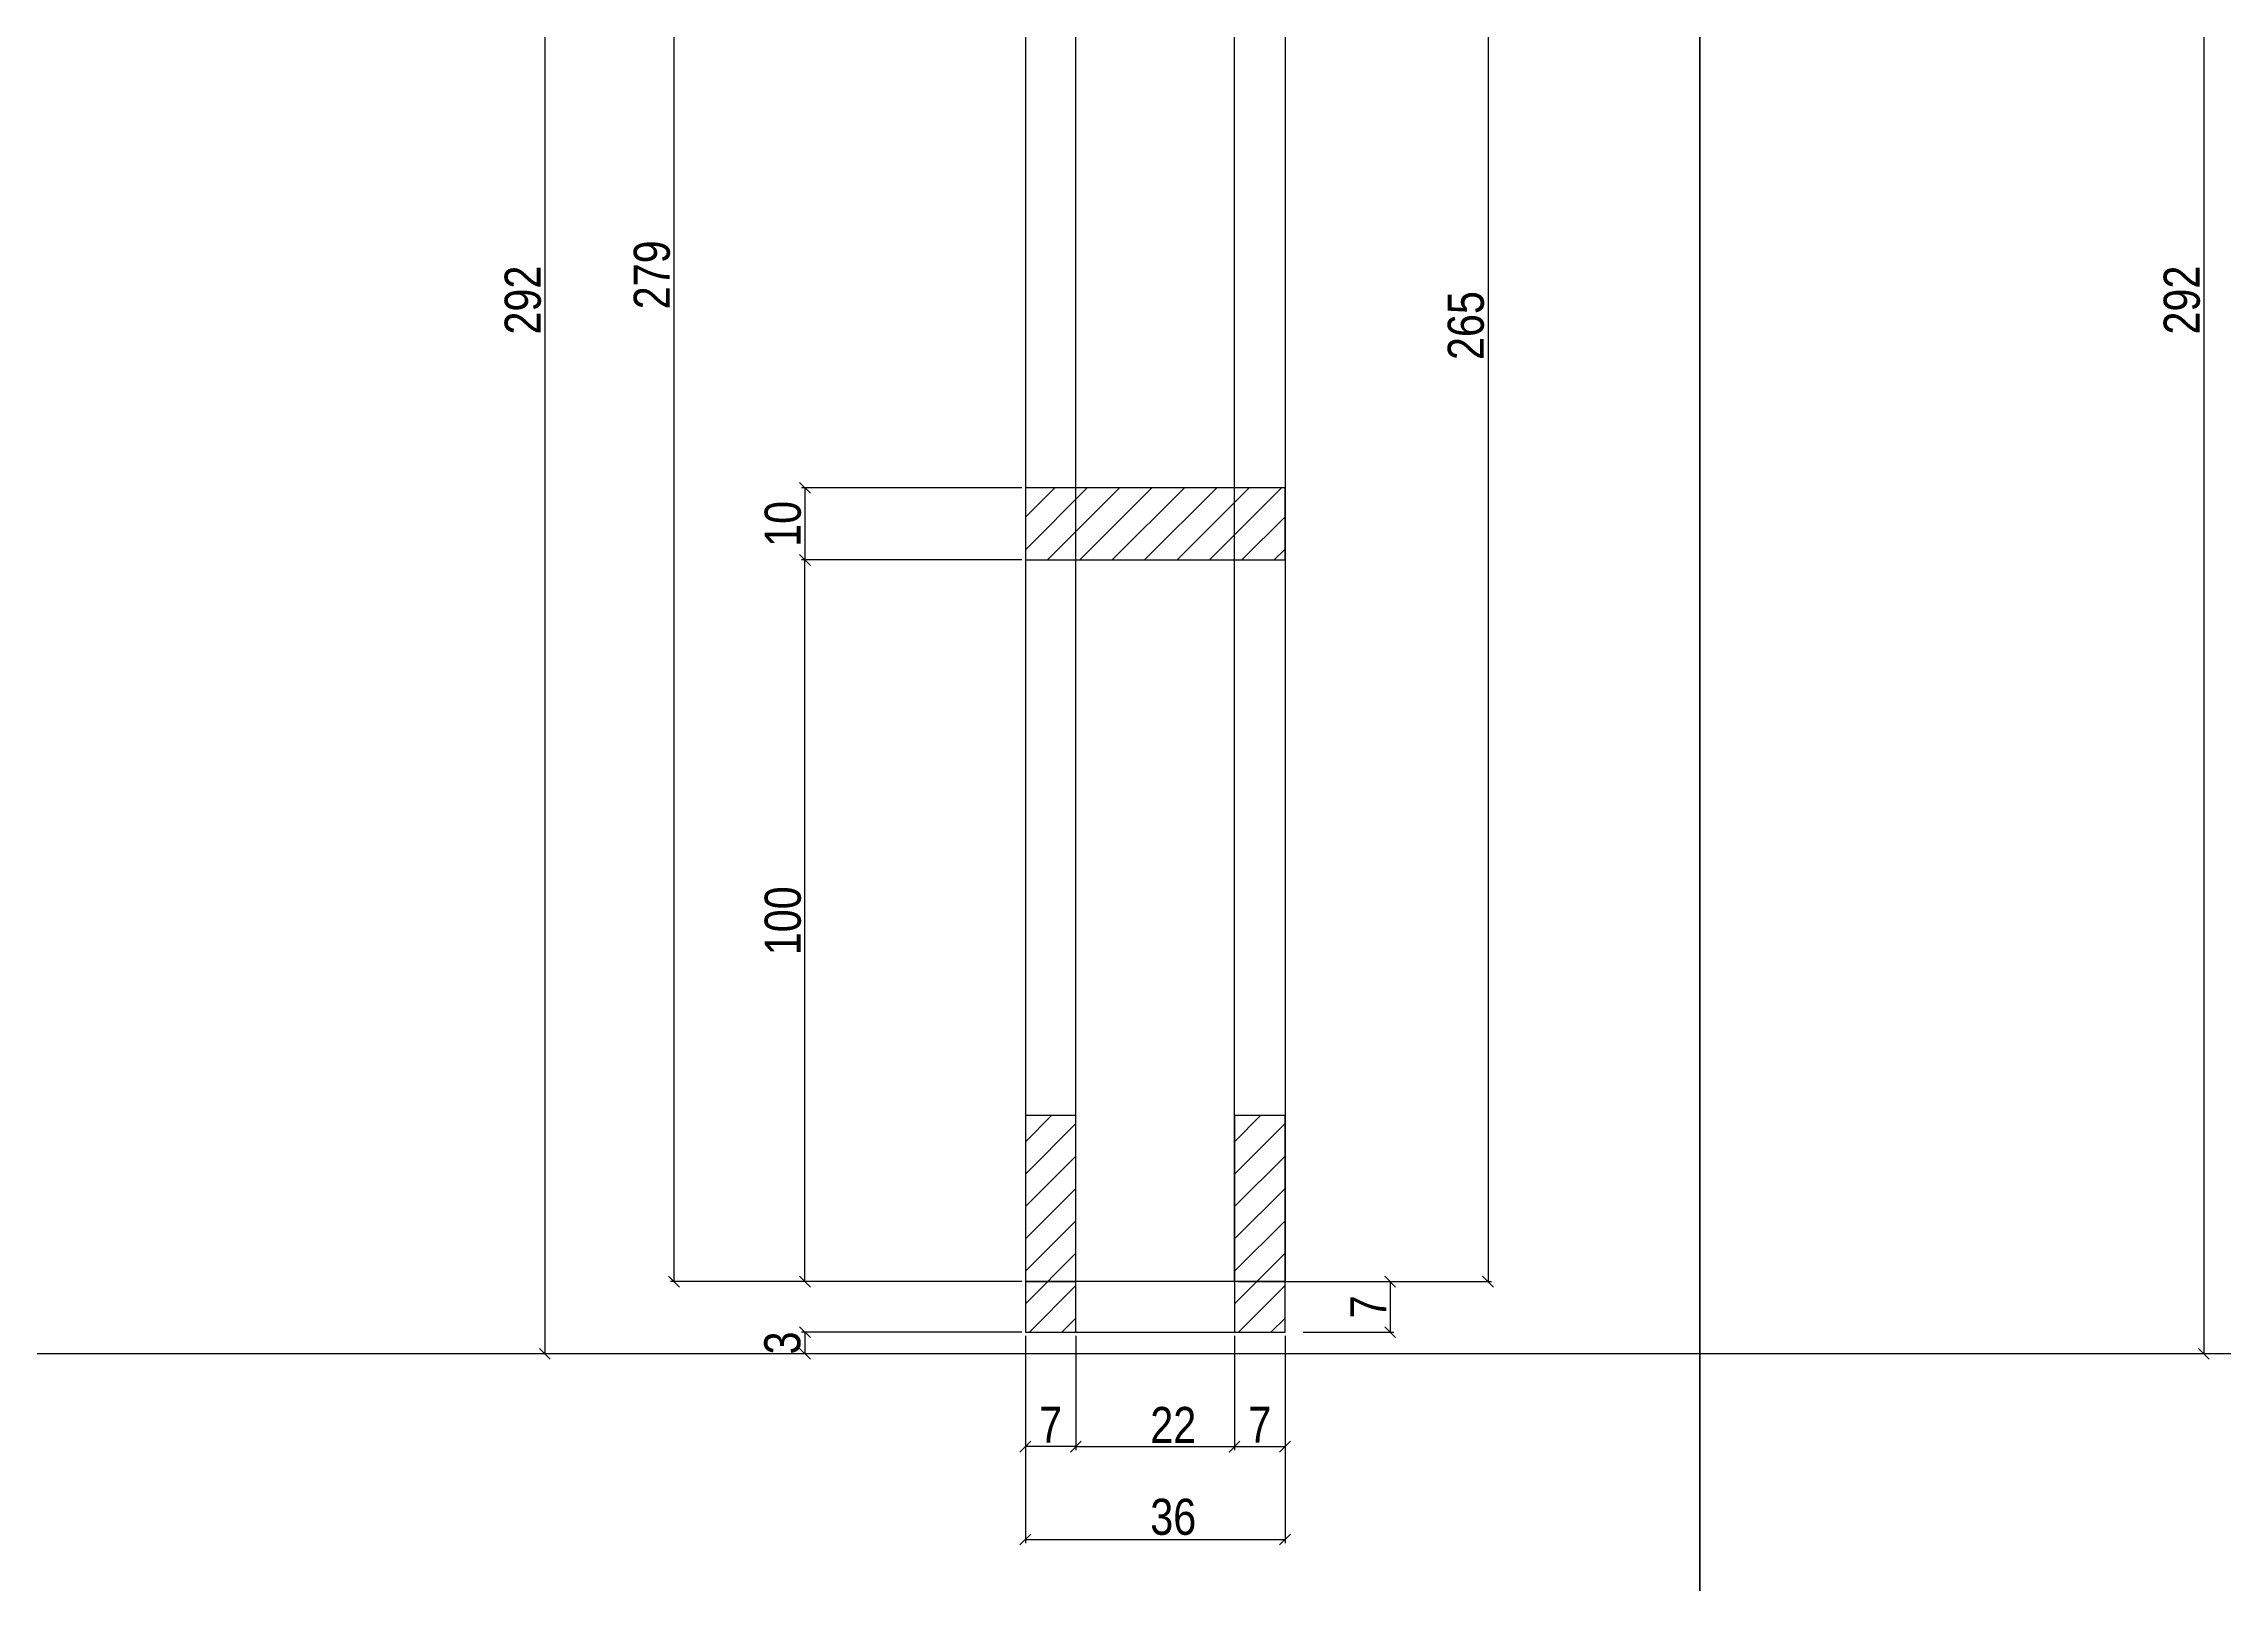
# Model space of a CAD drawing. Extents: x 15230 to 21256, y 3128 to 7338.
# Drawn here: x 17260 to 17865, y 3587 to 4014 of the extents above; entities that cross this region are included whole.
import ezdxf

# ---------------------------------------------------------------- set-up
doc = ezdxf.new("R2010")
doc.units = 0
for name, color, linetype in [('COTA', 241, 'Continuous'), ('TIRAS REESCORAMENTO', 252, 'Continuous'), ('VIGAS', 3, 'Continuous')]:
    doc.layers.add(name, color=color, linetype=linetype)
doc.styles.add('COTA TECNICA 2X', font='techl___.ttf', dxfattribs={"height": 10})
doc.dimstyles.new('SECAO', dxfattribs={"dimscale": 0.333333, "dimtxt": 5, "dimasz": 9, "dimexe": 3, "dimexo": 3, "dimgap": 3, "dimtad": 1, "dimdec": 1, "dimlfac": 0.5, "dimzin": 12, "dimdsep": 46, "dimtxsty": 'COTA TECNICA 2X', "dimblk1": 'OBLIQUE', "dimblk2": 'OBLIQUE', "dimsah": 1, "dimcen": 0.9, "dimclrd": 4, "dimclre": 4, "dimclrt": 240, "dimadec": 1, "dimazin": 3, "dimtfac": 1, "dimtdec": 1, "dimtmove": 0, "dimatfit": 3, "dimfxl": 1, "dimtolj": 1, "dimtzin": 12, "dimarcsym": 0})

# ---------------------------------------------------------------- blocks, each defined once
blk = doc.blocks.new('_Oblique')
at = {"color": 0, "linetype": 'ByBlock', "lineweight": -2}
blk.add_line((-0.5, -0.5), (0.5, 0.5), dxfattribs=at)
blk = doc.blocks.new('*D72')
at = {"layer": 'COTA', "color": 4, "lineweight": -2, "transparency": 16777216}
for p, q in [((17531.46, 4229.21), (17434.03, 4229.21)), ((17435.03, 4229.21), (17435.03, 3671.12)), ((17531.46, 3671.12), (17434.03, 3671.12))]:
    blk.add_line(p, q, dxfattribs=at)
at = {"layer": 'DEFPOINTS', "color": 0, "transparency": 16777216}
for p in [(17532.46, 4229.21), (17435.03, 3671.12), (17532.46, 3671.12)]:
    blk.add_point(p, dxfattribs=at)
at = {"layer": 'COTA', "color": 4, "lineweight": -2, "transparency": 16777216, "xscale": 3, "yscale": 3, "zscale": 3}
for p, rotation in [((17435.03, 4229.21), 90), ((17435.03, 3671.12), 270)]:
    blk.add_blockref('_Oblique', p, dxfattribs=dict(at, rotation=rotation))
at = {"layer": 'COTA', "color": 240, "transparency": 16777216, "insert": (17428.93, 3950.17), "char_height": 10, "attachment_point": 5, "rotation": 90, "style": 'COTA TECNICA 2X'}
blk.add_mtext('\\A1;279', dxfattribs=at)
blk = doc.blocks.new('*D73')
at = {"layer": 'COTA', "color": 4, "lineweight": -2, "transparency": 16777216}
for p, q in [((17532.46, 3656.12), (17532.46, 3598.66)), ((17604.46, 3656.12), (17604.46, 3598.66)), ((17532.46, 3599.66), (17604.46, 3599.66))]:
    blk.add_line(p, q, dxfattribs=at)
at = {"layer": 'DEFPOINTS', "color": 0, "transparency": 16777216}
for p in [(17532.46, 3657.12), (17604.46, 3657.12), (17604.46, 3599.66)]:
    blk.add_point(p, dxfattribs=at)
at = {"layer": 'COTA', "color": 4, "lineweight": -2, "transparency": 16777216, "xscale": 3, "yscale": 3, "zscale": 3, "rotation": 180}
blk.add_blockref('_Oblique', (17532.46, 3599.66), dxfattribs=at)
at = {"layer": 'COTA', "color": 4, "lineweight": -2, "transparency": 16777216, "xscale": 3, "yscale": 3, "zscale": 3}
blk.add_blockref('_Oblique', (17604.46, 3599.66), dxfattribs=at)
at = {"layer": 'COTA', "color": 240, "transparency": 16777216, "insert": (17573.46, 3605.88), "char_height": 10, "attachment_point": 5, "style": 'COTA TECNICA 2X'}
blk.add_mtext('\\A1;36', dxfattribs=at)
blk = doc.blocks.new('*D74')
at = {"layer": 'COTA', "color": 4, "lineweight": -2, "transparency": 16777216}
for p, q in [((17546.46, 3656.12), (17546.46, 3624.38)), ((17590.46, 3656.12), (17590.46, 3624.38)), ((17546.46, 3625.38), (17590.46, 3625.38))]:
    blk.add_line(p, q, dxfattribs=at)
at = {"layer": 'DEFPOINTS', "color": 0, "transparency": 16777216}
for p in [(17546.46, 3657.12), (17590.46, 3657.12), (17590.46, 3625.38)]:
    blk.add_point(p, dxfattribs=at)
at = {"layer": 'COTA', "color": 4, "lineweight": -2, "transparency": 16777216, "xscale": 3, "yscale": 3, "zscale": 3, "rotation": 180}
blk.add_blockref('_Oblique', (17546.46, 3625.38), dxfattribs=at)
at = {"layer": 'COTA', "color": 4, "lineweight": -2, "transparency": 16777216, "xscale": 3, "yscale": 3, "zscale": 3}
blk.add_blockref('_Oblique', (17590.46, 3625.38), dxfattribs=at)
at = {"layer": 'COTA', "color": 240, "transparency": 16777216, "insert": (17573.46, 3631.38), "char_height": 10, "attachment_point": 5, "style": 'COTA TECNICA 2X'}
blk.add_mtext('\\A1;22', dxfattribs=at)
blk = doc.blocks.new('*D75')
at = {"layer": 'COTA', "color": 4, "lineweight": -2, "transparency": 16777216}
blk.add_line((17590.46, 3625.38), (17604.46, 3625.38), dxfattribs=at)
at = {"layer": 'DEFPOINTS', "color": 0, "transparency": 16777216}
for p in [(17590.46, 3625.38), (17604.46, 3625.38), (17604.46, 3625.38)]:
    blk.add_point(p, dxfattribs=at)
at = {"layer": 'COTA', "color": 4, "lineweight": -2, "transparency": 16777216, "xscale": 3, "yscale": 3, "zscale": 3, "rotation": 180}
blk.add_blockref('_Oblique', (17590.46, 3625.38), dxfattribs=at)
at = {"layer": 'COTA', "color": 4, "lineweight": -2, "transparency": 16777216, "xscale": 3, "yscale": 3, "zscale": 3}
blk.add_blockref('_Oblique', (17604.46, 3625.38), dxfattribs=at)
at = {"layer": 'COTA', "color": 240, "transparency": 16777216, "insert": (17597.46, 3631.45), "char_height": 10, "attachment_point": 5, "style": 'COTA TECNICA 2X'}
blk.add_mtext('\\A1;7', dxfattribs=at)
blk = doc.blocks.new('*D76')
at = {"layer": 'COTA', "color": 4, "lineweight": -2, "transparency": 16777216}
blk.add_line((17546.46, 3625.38), (17532.46, 3625.38), dxfattribs=at)
at = {"layer": 'DEFPOINTS', "color": 0, "transparency": 16777216}
for p in [(17532.46, 3625.38), (17532.46, 3625.38), (17546.46, 3625.38)]:
    blk.add_point(p, dxfattribs=at)
at = {"layer": 'COTA', "color": 4, "lineweight": -2, "transparency": 16777216, "xscale": 3, "yscale": 3, "zscale": 3, "rotation": 180}
blk.add_blockref('_Oblique', (17532.46, 3625.38), dxfattribs=at)
at = {"layer": 'COTA', "color": 4, "lineweight": -2, "transparency": 16777216, "xscale": 3, "yscale": 3, "zscale": 3}
blk.add_blockref('_Oblique', (17546.46, 3625.38), dxfattribs=at)
at = {"layer": 'COTA', "color": 240, "transparency": 16777216, "insert": (17539.46, 3631.45), "char_height": 10, "attachment_point": 5, "style": 'COTA TECNICA 2X'}
blk.add_mtext('\\A1;7', dxfattribs=at)
blk = doc.blocks.new('*D77')
at = {"layer": 'COTA', "color": 4, "lineweight": -2, "transparency": 16777216}
for p, q in [((17531.46, 3891.14), (17470.34, 3891.14)), ((17471.34, 3891.14), (17471.34, 3871.14)), ((17531.46, 3871.14), (17470.34, 3871.14))]:
    blk.add_line(p, q, dxfattribs=at)
at = {"layer": 'DEFPOINTS', "color": 0, "transparency": 16777216}
for p in [(17532.46, 3891.14), (17471.34, 3871.14), (17532.46, 3871.14)]:
    blk.add_point(p, dxfattribs=at)
at = {"layer": 'COTA', "color": 4, "lineweight": -2, "transparency": 16777216, "xscale": 3, "yscale": 3, "zscale": 3}
for p, rotation in [((17471.34, 3891.14), 90), ((17471.34, 3871.14), 270)]:
    blk.add_blockref('_Oblique', p, dxfattribs=dict(at, rotation=rotation))
at = {"layer": 'COTA', "color": 240, "transparency": 16777216, "insert": (17465.24, 3881.14), "char_height": 10, "attachment_point": 5, "rotation": 90, "style": 'COTA TECNICA 2X'}
blk.add_mtext('\\A1;10', dxfattribs=at)
blk = doc.blocks.new('*D80')
at = {"layer": 'COTA', "color": 4, "lineweight": -2, "transparency": 16777216}
for p, q in [((17545.46, 4235.21), (17398.24, 4235.21)), ((17399.24, 4235.21), (17399.24, 3651.12)), ((17531.46, 3651.12), (17398.24, 3651.12))]:
    blk.add_line(p, q, dxfattribs=at)
at = {"layer": 'DEFPOINTS', "color": 0, "transparency": 16777216}
for p in [(17546.46, 4235.21), (17399.24, 3651.12), (17532.46, 3651.12)]:
    blk.add_point(p, dxfattribs=at)
at = {"layer": 'COTA', "color": 4, "lineweight": -2, "transparency": 16777216, "xscale": 3, "yscale": 3, "zscale": 3}
for p, rotation in [((17399.24, 4235.21), 90), ((17399.24, 3651.12), 270)]:
    blk.add_blockref('_Oblique', p, dxfattribs=dict(at, rotation=rotation))
at = {"layer": 'COTA', "color": 240, "transparency": 16777216, "insert": (17393.15, 3943.17), "char_height": 10, "attachment_point": 5, "rotation": 90, "style": 'COTA TECNICA 2X'}
blk.add_mtext('\\A1;292', dxfattribs=at)
blk = doc.blocks.new('*D81')
at = {"layer": 'COTA', "color": 4, "lineweight": -2, "transparency": 16777216}
for p, q in [((17531.46, 3657.12), (17470.34, 3657.12)), ((17471.34, 3657.12), (17471.34, 3651.12)), ((17531.46, 3651.12), (17470.34, 3651.12))]:
    blk.add_line(p, q, dxfattribs=at)
at = {"layer": 'DEFPOINTS', "color": 0, "transparency": 16777216}
for p in [(17532.46, 3657.12), (17471.34, 3651.12), (17532.46, 3651.12)]:
    blk.add_point(p, dxfattribs=at)
at = {"layer": 'COTA', "color": 4, "lineweight": -2, "transparency": 16777216, "xscale": 3, "yscale": 3, "zscale": 3}
for p, rotation in [((17471.34, 3657.12), 90), ((17471.34, 3651.12), 270)]:
    blk.add_blockref('_Oblique', p, dxfattribs=dict(at, rotation=rotation))
at = {"layer": 'COTA', "color": 240, "transparency": 16777216, "insert": (17465.12, 3654.12), "char_height": 10, "attachment_point": 5, "rotation": 90, "style": 'COTA TECNICA 2X'}
blk.add_mtext('\\A1;3', dxfattribs=at)
blk = doc.blocks.new('*D84')
at = {"layer": 'COTA', "color": 4, "lineweight": -2, "transparency": 16777216}
for p, q in [((17531.46, 3871.14), (17470.34, 3871.14)), ((17471.34, 3671.12), (17471.34, 3871.14)), ((17530.46, 3671.12), (17470.34, 3671.12))]:
    blk.add_line(p, q, dxfattribs=at)
at = {"layer": 'DEFPOINTS', "color": 0, "transparency": 16777216}
for p in [(17471.34, 3871.14), (17532.46, 3871.14), (17531.46, 3671.12)]:
    blk.add_point(p, dxfattribs=at)
at = {"layer": 'COTA', "color": 4, "lineweight": -2, "transparency": 16777216, "xscale": 3, "yscale": 3, "zscale": 3}
for p, rotation in [((17471.34, 3871.14), 90), ((17471.34, 3671.12), 270)]:
    blk.add_blockref('_Oblique', p, dxfattribs=dict(at, rotation=rotation))
at = {"layer": 'COTA', "color": 240, "transparency": 16777216, "insert": (17465.24, 3771.13), "char_height": 10, "attachment_point": 5, "rotation": 90, "style": 'COTA TECNICA 2X'}
blk.add_mtext('\\A1;100', dxfattribs=at)
blk = doc.blocks.new('*D86')
at = {"layer": 'COTA', "color": 4, "lineweight": -2, "transparency": 16777216}
for p, q in [((17606.46, 4201.09), (17661.75, 4201.09)), ((17660.75, 4201.09), (17660.75, 3671.12)), ((17606.46, 3671.12), (17661.75, 3671.12))]:
    blk.add_line(p, q, dxfattribs=at)
at = {"layer": 'DEFPOINTS', "color": 0, "transparency": 16777216}
for p in [(17605.46, 4201.09), (17605.46, 3671.12), (17660.75, 3671.12)]:
    blk.add_point(p, dxfattribs=at)
at = {"layer": 'COTA', "color": 4, "lineweight": -2, "transparency": 16777216, "xscale": 3, "yscale": 3, "zscale": 3}
for p, rotation in [((17660.75, 4201.09), 90), ((17660.75, 3671.12), 270)]:
    blk.add_blockref('_Oblique', p, dxfattribs=dict(at, rotation=rotation))
at = {"layer": 'COTA', "color": 240, "transparency": 16777216, "insert": (17654.64, 3936.1), "char_height": 10, "attachment_point": 5, "rotation": 90, "style": 'COTA TECNICA 2X'}
blk.add_mtext('\\A1;265', dxfattribs=at)
blk = doc.blocks.new('*D87')
at = {"layer": 'COTA', "color": 4, "lineweight": -2, "transparency": 16777216}
for p, q in [((17591.46, 3671.12), (17634.6, 3671.12)), ((17633.6, 3671.12), (17633.6, 3657.12)), ((17609.51, 3657.12), (17634.6, 3657.12))]:
    blk.add_line(p, q, dxfattribs=at)
at = {"layer": 'DEFPOINTS', "color": 0, "transparency": 16777216}
for p in [(17590.46, 3671.12), (17608.51, 3657.12), (17633.6, 3657.12)]:
    blk.add_point(p, dxfattribs=at)
at = {"layer": 'COTA', "color": 4, "lineweight": -2, "transparency": 16777216, "xscale": 3, "yscale": 3, "zscale": 3}
for p, rotation in [((17633.6, 3671.12), 90), ((17633.6, 3657.12), 270)]:
    blk.add_blockref('_Oblique', p, dxfattribs=dict(at, rotation=rotation))
at = {"layer": 'COTA', "color": 240, "transparency": 16777216, "insert": (17627.53, 3664.12), "char_height": 10, "attachment_point": 5, "rotation": 90, "style": 'COTA TECNICA 2X'}
blk.add_mtext('\\A1;7', dxfattribs=at)
blk = doc.blocks.new('*D254')
at = {"layer": 'COTA', "color": 4, "lineweight": -2, "transparency": 16777216}
for p, q in [((17899.75, 4235.21), (17858.24, 4235.21)), ((17859.24, 4235.21), (17859.24, 3651.12)), ((17959.44, 3651.12), (17858.24, 3651.12))]:
    blk.add_line(p, q, dxfattribs=at)
at = {"layer": 'DEFPOINTS', "color": 0, "transparency": 16777216}
for p in [(17900.75, 4235.21), (17859.24, 3651.12), (17960.44, 3651.12)]:
    blk.add_point(p, dxfattribs=at)
at = {"layer": 'COTA', "color": 4, "lineweight": -2, "transparency": 16777216, "xscale": 3, "yscale": 3, "zscale": 3}
for p, rotation in [((17859.24, 4235.21), 90), ((17859.24, 3651.12), 270)]:
    blk.add_blockref('_Oblique', p, dxfattribs=dict(at, rotation=rotation))
at = {"layer": 'COTA', "color": 240, "transparency": 16777216, "insert": (17853.15, 3943.17), "char_height": 10, "attachment_point": 5, "rotation": 90, "style": 'COTA TECNICA 2X'}
blk.add_mtext('\\A1;292', dxfattribs=at)

msp = doc.modelspace()

# ---------------------------------------------------------------- hatches: boundary and pattern name
at = {"layer": 'COTA'}
h = msp.add_hatch(dxfattribs=at)
h.set_pattern_fill('ANSI31', color=256, scale=2, style=0)
h.set_pattern_definition([(45, (-6049.396, -194230.161), (-4.49012806, 4.49012806), [])])
h.paths.add_polyline_path([(17604.46, 3871.14), (17604.46, 3891.14), (17532.46, 3891.14), (17532.46, 3871.14)])
h = msp.add_hatch(dxfattribs=at)
h.set_pattern_fill('ANSI31', color=256, scale=2, style=0)
h.set_pattern_definition([(45, (-2311.7624, -2152.071), (-4.490128, 4.490128), [])])
h.paths.add_polyline_path([(17532.46, 3657.12), (17546.46, 3657.12), (17546.46, 3717.12), (17532.46, 3717.12)])
h = msp.add_hatch(dxfattribs=at)
h.set_pattern_fill('ANSI31', color=256, scale=2, style=0)
h.set_pattern_definition([(45, (-2253.7624, -2152.071), (-4.490128, 4.490128), [])])
h.paths.add_polyline_path([(17590.46, 3657.12), (17604.46, 3657.12), (17604.46, 3717.12), (17590.46, 3717.12)])

# ---------------------------------------------------------------- linework, layer by layer
at = {"linetype": 'Continuous'}
for points in [[(17532.46, 3671.12), (17546.46, 3671.12), (17546.46, 4229.21), (17532.46, 4229.21)], [(17532.46, 3657.12), (17546.46, 3657.12), (17546.46, 3717.12), (17532.46, 3717.12)], [(17590.46, 3657.12), (17604.46, 3657.12), (17604.46, 3717.12), (17590.46, 3717.12)]]:
    msp.add_lwpolyline(points, close=True, dxfattribs=at)
for points in [[(17590.46, 4120.16), (17590.46, 4201.09), (17604.46, 4201.09), (17604.46, 3671.12), (17590.46, 3671.12), (17590.46, 4120.16)], [(17532.46, 3871.14), (17604.46, 3871.14), (17604.46, 3891.14), (17532.46, 3891.14), (17532.46, 3871.14)], [(17554.46, 3657.12), (17604.46, 3657.12), (17604.46, 3671.12), (17532.46, 3671.12), (17532.46, 3657.12), (17554.46, 3657.12)]]:
    msp.add_lwpolyline(points, dxfattribs=at)
at = {"layer": 'TIRAS REESCORAMENTO', "linetype": 'ByBlock'}
for p, q in [((17719.51, 3651.12), (17240.23, 3651.12)), ((18163.79, 3651.12), (17719.51, 3651.12))]:
    msp.add_line(p, q, dxfattribs=at)
at = {"layer": 'VIGAS'}
for points in [[(17719.51, 3476.51), (17240.23, 3476.51), (17240.23, 4441.29), (17719.51, 4441.29)], [(18163.79, 3476.51), (17719.51, 3476.51), (17719.51, 4441.29), (18163.79, 4441.29)]]:
    msp.add_lwpolyline(points, close=True, dxfattribs=at)

# ---------------------------------------------------------------- dimensions: what is measured, and where the dimension line sits
at = {"layer": 'COTA', "color": 3}
for base, p1, p2, picture, middle in [((17399.24, 3651.12), (17546.46, 4235.21), (17532.46, 3651.12), '*D80', (17393.15, 3943.17)), ((17859.24, 3651.12), (17900.75, 4235.21), (17960.44, 3651.12), '*D254', (17853.15, 3943.17)), ((17435.03, 3671.12), (17532.46, 4229.21), (17532.46, 3671.12), '*D72', (17428.93, 3950.17)), ((17660.75, 3671.12), (17605.46, 4201.09), (17605.46, 3671.12), '*D86', (17654.64, 3936.1)), ((17471.34, 3871.14), (17532.46, 3891.14), (17532.46, 3871.14), '*D77', (17465.24, 3881.14)), ((17471.34, 3871.14), (17531.46, 3671.12), (17532.46, 3871.14), '*D84', (17465.24, 3771.13)), ((17633.6, 3657.12), (17590.46, 3671.12), (17608.51, 3657.12), '*D87', (17627.53, 3664.12))]:
    dim = msp.add_linear_dim(base=base, p1=p1, p2=p2, angle=90, dimstyle='SECAO', dxfattribs=at)
    dim.commit()
    dim.dimension.update_dxf_attribs({"geometry": picture, "text_midpoint": middle})
dim = msp.add_linear_dim(base=(17471.34, 3651.12), p1=(17532.46, 3657.12), p2=(17532.46, 3651.12), angle=90, dimstyle='SECAO', dxfattribs=at)
dim.commit()
dim.dimension.update_dxf_attribs({"geometry": '*D81', "text_midpoint": (17471.34, 3654.12), "dimtype": 160})
for base, p1, p2, picture, middle in [((17604.46, 3599.66), (17532.46, 3657.12), (17604.46, 3657.12), '*D73', (17573.46, 3599.66)), ((17590.46, 3625.38), (17546.46, 3657.12), (17590.46, 3657.12), '*D74', (17573.46, 3625.38)), ((17604.46, 3625.38), (17590.46, 3625.38), (17604.46, 3625.38), '*D75', (17597.46, 3625.38))]:
    dim = msp.add_linear_dim(base=base, p1=p1, p2=p2, dimstyle='SECAO', dxfattribs=at)
    dim.commit()
    dim.dimension.update_dxf_attribs({"geometry": picture, "text_midpoint": middle, "dimtype": 160})
dim = msp.add_linear_dim(base=(17532.46, 3625.38), p1=(17546.46, 3625.38), p2=(17532.46, 3625.38), dimstyle='SECAO', dxfattribs=at)
dim.commit()
dim.dimension.update_dxf_attribs({"geometry": '*D76', "text_midpoint": (17539.46, 3631.45)})

doc.saveas('drawing.dxf')
